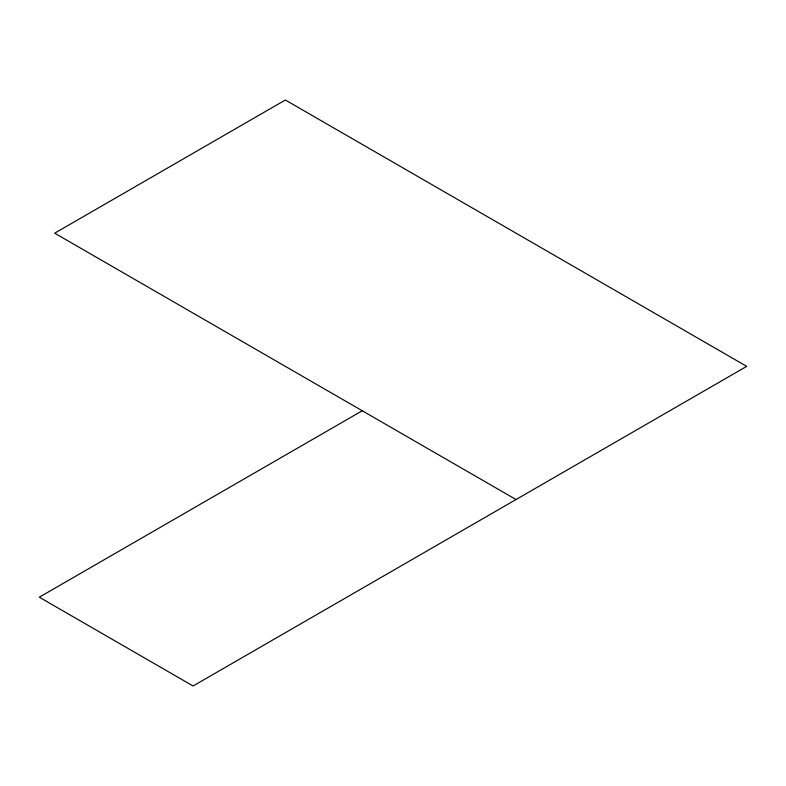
<?xml version="1.0" encoding="UTF-8"?>
<svg xmlns="http://www.w3.org/2000/svg" width="786" height="786" viewBox="0 0 786 786"><rect width="100%" height="100%" fill="white"/><g stroke="black" fill="none" stroke-linecap="round" stroke-linejoin="round"><path stroke-width="1.18" d="M362.248 410.754L39.3 597.203L193.081 685.991L746.7 366.364L285.347 100.009L54.676 233.187L516.029 499.542"/></g></svg>
